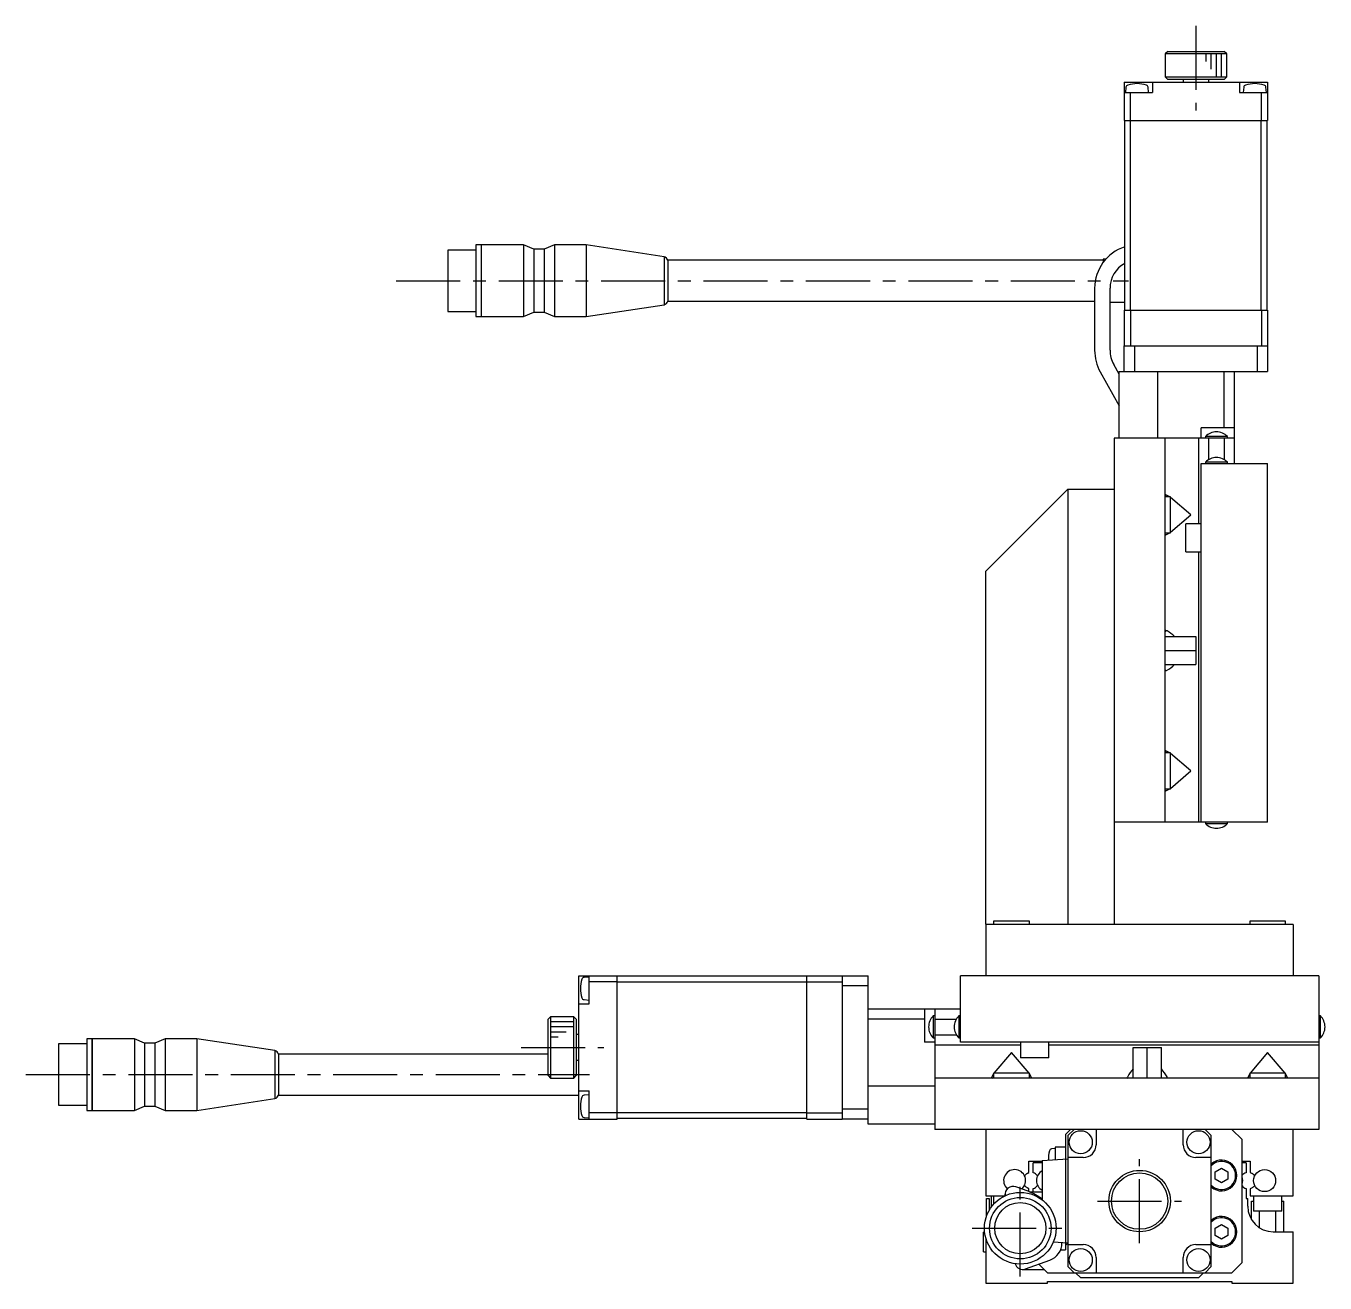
# Model space of a CAD drawing. Extents: x -671 to 414, y 17 to 824.
# Drawn here: x -671.2 to -417.5, y 305.7 to 551.1 of the extents above; entities that cross this region are included whole.
import ezdxf

# ---------------------------------------------------------------- set-up
doc = ezdxf.new("R2010")
doc.units = 0
doc.header["$LTSCALE"] = 10
doc.linetypes.add('CENTER', pattern=[2, 1.25, -0.25, 0.25, -0.25])
doc.layers.add('1', color=7, linetype='CONTINUOUS')

msp = doc.modelspace()

# ---------------------------------------------------------------- linework, layer by layer
at = {"layer": '1', "color": 4, "linetype": 'CENTER'}
for p, q in [((-442.712316, 551.117098), (-442.712316, 534.593587)), ((-598.85491, 501.356465), (-455.890265, 501.356465)), ((-574.499853, 351.656465), (-558.295771, 351.656465)), ((-671.15521, 346.356465), (-561.15521, 346.356465)), ((-453.712316, 313.456465), (-453.712316, 329.856465)), ((-477.012316, 306.956466), (-477.012316, 325.756463)), ((-461.912316, 321.656465), (-445.512316, 321.656465)), ((-486.412315, 316.356465), (-467.612317, 316.356465))]:
    msp.add_line(p, q, dxfattribs=at)
at = {"layer": '1', "color": 7, "linetype": 'CONTINUOUS'}
for p, q in [((-448.212316, 546.156465), (-448.712316, 545.656465)), ((-448.712316, 545.656465), (-448.712316, 541.156465)), ((-436.712316, 545.656465), (-448.712316, 545.656465)), ((-448.212316, 546.156465), (-437.212316, 546.156465)), ((-436.712316, 545.656465), (-437.212316, 546.156465)), ((-436.712316, 541.156465), (-436.712316, 545.656465)), ((-448.712316, 541.156465), (-448.212316, 540.656465)), ((-448.712316, 541.156465), (-436.712316, 541.156465)), ((-437.212316, 540.656465), (-448.212316, 540.656465)), ((-445.212316, 540.656465), (-445.212316, 540.156465)), ((-440.212316, 540.156465), (-440.212316, 540.656465)), ((-437.212316, 540.656465), (-436.712316, 541.156465)), ((-456.712316, 540.156465), (-428.712316, 540.156465)), ((-456.712316, 540.156465), (-456.712316, 532.656465)), ((-456.712316, 538.156465), (-451.212316, 538.156465)), ((-456.376115, 539.141744), (-456.462316, 538.156465)), ((-455.512316, 532.656465), (-455.512316, 538.156465)), ((-451.962316, 538.156465), (-452.048517, 539.141744)), ((-451.212316, 540.156465), (-451.212316, 538.156465)), ((-434.212316, 540.156465), (-434.212316, 538.156465)), ((-434.212316, 538.156465), (-428.712316, 538.156465)), ((-433.376115, 539.141744), (-433.462316, 538.156465)), ((-429.912316, 532.656465), (-429.912316, 538.156465)), ((-428.962316, 538.156465), (-429.048517, 539.141744)), ((-428.712316, 540.156465), (-428.712316, 532.656465)), ((-456.712316, 532.656465), (-428.712316, 532.656465)), ((-456.612316, 495.656465), (-456.612316, 532.656465)), ((-455.470895, 495.656465), (-455.470895, 532.656465)), ((-429.953738, 495.656465), (-429.953738, 532.656465)), ((-428.812316, 495.656465), (-428.812316, 532.656465)), ((-588.798105, 507.356463), (-588.798105, 495.356467)), ((-583.298104, 507.356463), (-588.798105, 507.356463)), ((-583.298104, 508.356464), (-583.298104, 494.356466)), ((-582.298102, 508.356464), (-583.298104, 508.356464)), ((-582.298102, 508.356464), (-582.298102, 494.356466)), ((-582.248102, 508.356464), (-582.298102, 508.306464)), ((-582.248102, 508.356464), (-582.248102, 494.356466)), ((-573.991102, 508.356464), (-582.248102, 508.356464)), ((-573.991102, 508.356464), (-573.991102, 494.356466)), ((-571.991102, 507.506465), (-573.991102, 508.356464)), ((-571.991102, 507.506465), (-571.991102, 495.206465)), ((-569.991102, 507.506465), (-571.991102, 507.506465)), ((-567.991102, 508.356464), (-569.991102, 507.506465)), ((-569.991102, 507.506465), (-569.991102, 495.206465)), ((-567.991102, 508.356464), (-567.991102, 494.356466)), ((-561.798103, 508.356464), (-567.991102, 508.356464)), ((-561.798103, 508.356464), (-561.798103, 494.356466)), ((-546.56412, 506.04079), (-561.798103, 508.356464)), ((-546.56412, 506.04079), (-546.56412, 496.672139)), ((-545.840446, 505.356465), (-545.840446, 497.356465)), ((-460.798103, 505.356465), (-545.840446, 505.356465)), ((-460.798103, 505.556465), (-460.798103, 505.005089)), ((-460.34863, 505.556465), (-460.798103, 505.556465)), ((-462.490834, 499.914795), (-462.490834, 487.790439)), ((-459.490834, 487.790439), (-459.490834, 499.914795)), ((-545.840446, 497.356465), (-462.490834, 497.356465)), ((-459.490834, 497.156465), (-456.612316, 497.156465)), ((-588.798105, 495.356467), (-583.298104, 495.356467)), ((-573.991102, 494.356466), (-571.991102, 495.206465)), ((-571.991102, 495.206465), (-569.991102, 495.206465)), ((-569.991102, 495.206465), (-567.991102, 494.356466)), ((-561.798103, 494.356466), (-546.56412, 496.672139)), ((-456.712316, 495.656465), (-456.712316, 488.756465)), ((-456.712316, 495.656465), (-428.712316, 495.656465)), ((-455.512316, 495.656465), (-455.512316, 488.656465)), ((-429.912316, 495.656465), (-429.912316, 488.656465)), ((-428.712316, 495.656465), (-428.712316, 488.756465)), ((-583.298104, 494.356466), (-582.298102, 494.356466)), ((-582.298102, 494.406466), (-582.248102, 494.356466)), ((-582.248102, 494.356466), (-573.991102, 494.356466)), ((-567.991102, 494.356466), (-561.798103, 494.356466)), ((-456.712316, 488.756465), (-456.612316, 488.656465)), ((-456.712316, 483.656465), (-456.712316, 488.656465)), ((-456.712316, 488.656465), (-428.712316, 488.656465)), ((-454.712316, 488.656465), (-454.712316, 483.656465)), ((-430.712316, 483.656465), (-430.712316, 488.656465)), ((-428.812316, 488.656465), (-428.712316, 488.756465)), ((-428.712316, 488.656465), (-428.712316, 483.656465)), ((-457.712316, 483.11563), (-458.774913, 485.021027)), ((-461.395021, 483.559851), (-457.712316, 476.956205)), ((-457.712316, 470.656465), (-457.712316, 483.656465)), ((-457.712316, 483.656465), (-428.712316, 483.656465)), ((-450.212316, 483.656465), (-450.212316, 470.656465)), ((-437.212316, 472.656465), (-437.212316, 483.656465)), ((-435.212316, 465.656465), (-435.212316, 483.656465)), ((-441.712316, 470.656465), (-441.712316, 472.656465)), ((-435.212316, 472.656465), (-441.712316, 472.656465)), ((-458.712316, 470.656465), (-458.712316, 375.656465)), ((-435.212316, 470.656465), (-458.712316, 470.656465)), ((-448.712316, 395.656465), (-448.712316, 470.656465)), ((-442.212316, 470.656465), (-442.212316, 453.906465)), ((-436.562316, 470.948712), (-440.862316, 470.948712)), ((-440.862316, 470.948712), (-440.862316, 470.656465)), ((-440.248596, 470.656465), (-440.248596, 466.433254)), ((-437.176036, 470.656465), (-437.176036, 466.433254)), ((-436.562316, 470.656465), (-436.562316, 470.948712)), ((-441.712316, 395.656465), (-441.712316, 465.656465)), ((-441.712316, 465.656465), (-428.712316, 465.656465)), ((-436.562316, 465.948712), (-440.862316, 465.948712)), ((-440.862316, 465.948712), (-440.862316, 465.656465)), ((-436.562316, 465.656465), (-436.562316, 465.948712)), ((-428.712316, 395.656465), (-428.712316, 465.656465)), ((-467.712316, 460.656465), (-483.712316, 444.656465)), ((-467.712316, 460.656465), (-458.712316, 460.656465)), ((-467.712316, 460.656465), (-467.712316, 375.756465)), ((-448.589798, 459.556465), (-448.712316, 459.398122)), ((-447.712316, 459.156465), (-448.712316, 459.156465)), ((-447.841138, 459.156656), (-448.589798, 459.556465)), ((-447.712316, 452.156465), (-447.712316, 459.156465)), ((-443.712316, 455.656465), (-447.712565, 459.062527)), ((-447.712536, 452.250424), (-443.712316, 455.656465)), ((-448.712316, 452.156465), (-447.712316, 452.156465)), ((-448.712316, 451.914807), (-448.589799, 451.756465)), ((-448.589799, 451.756465), (-447.841112, 452.156292)), ((-444.712316, 448.406465), (-444.712316, 453.906465)), ((-441.712316, 453.906465), (-444.712316, 453.906465)), ((-444.712316, 448.406465), (-441.712316, 448.406465)), ((-442.212316, 448.406465), (-442.212316, 395.656465)), ((-483.712316, 375.756465), (-483.712316, 444.656465)), ((-448.589798, 433.056465), (-448.712316, 432.898122)), ((-448.712316, 431.906465), (-442.712316, 431.906465)), ((-448.49418, 433.039744), (-448.589798, 433.056465)), ((-448.361175, 432.985484), (-448.49418, 433.039744)), ((-442.712316, 431.906465), (-442.712316, 426.406465)), ((-448.712316, 429.156465), (-442.712316, 429.156465)), ((-448.712316, 426.406465), (-442.712316, 426.406465)), ((-448.712316, 425.414807), (-448.589799, 425.256465)), ((-448.589799, 425.256465), (-448.455131, 425.286482)), ((-448.589813, 409.556465), (-448.712316, 409.398122)), ((-447.712316, 409.156465), (-448.712316, 409.156465)), ((-447.840999, 409.156556), (-448.589813, 409.556465)), ((-443.712316, 405.656465), (-447.712474, 409.06246)), ((-447.712316, 402.156465), (-447.712316, 409.156465)), ((-447.712444, 402.250492), (-443.712316, 405.656465)), ((-448.712316, 402.156465), (-447.712316, 402.156465)), ((-448.712316, 401.914807), (-448.589795, 401.756465)), ((-448.589795, 401.756465), (-447.841005, 402.156369)), ((-428.712316, 395.656465), (-458.712316, 395.656465)), ((-440.862316, 395.656465), (-440.862316, 395.364217)), ((-440.862316, 395.364217), (-436.562316, 395.364217)), ((-436.562316, 395.364217), (-436.562316, 395.656465)), ((-483.712316, 375.756465), (-483.612316, 375.656465)), ((-423.712316, 375.656465), (-483.712316, 375.656465)), ((-483.712316, 375.656465), (-483.712316, 365.656465)), ((-475.212316, 376.318922), (-482.212316, 376.318922)), ((-482.212316, 376.318922), (-482.212316, 375.656465)), ((-475.212316, 375.656465), (-475.212316, 376.318922)), ((-467.812316, 375.656465), (-467.712316, 375.756465)), ((-467.712316, 375.756465), (-458.712316, 375.756465)), ((-425.212316, 376.318922), (-432.212316, 376.318922)), ((-432.212316, 376.318922), (-432.212316, 375.656465)), ((-425.212316, 375.656465), (-425.212316, 376.318922)), ((-423.712316, 375.656465), (-423.712316, 365.656465)), ((-563.212316, 337.656465), (-563.212316, 365.656465)), ((-563.212316, 365.656465), (-555.712316, 365.656465)), ((-561.212316, 365.406465), (-562.197596, 365.320264)), ((-561.212316, 360.156465), (-561.212316, 365.656465)), ((-555.712316, 337.656465), (-555.712316, 365.656465)), ((-518.712316, 365.556465), (-555.712316, 365.556465)), ((-518.712316, 365.656465), (-511.812316, 365.656465)), ((-518.712316, 337.656465), (-518.712316, 365.656465)), ((-511.712316, 365.556465), (-511.812316, 365.656465)), ((-511.712316, 365.656465), (-506.712316, 365.656465)), ((-511.712316, 337.656465), (-511.712316, 365.656465)), ((-506.712316, 336.656465), (-506.712316, 365.656465)), ((-488.712316, 352.656465), (-488.712316, 365.656465)), ((-418.712316, 365.656465), (-488.712316, 365.656465)), ((-418.712316, 365.656465), (-418.712316, 335.656465)), ((-555.712316, 364.456465), (-561.212316, 364.456465)), ((-518.712316, 364.415043), (-555.712316, 364.415043)), ((-518.712316, 364.456465), (-511.712316, 364.456465)), ((-506.712316, 363.656465), (-511.712316, 363.656465)), ((-562.197596, 360.992665), (-561.212316, 360.906465)), ((-568.712316, 357.656465), (-569.212316, 357.156465)), ((-564.212316, 357.656465), (-568.712316, 357.656465)), ((-568.712316, 357.656465), (-568.712316, 345.656465)), ((-563.712316, 357.156465), (-564.212316, 357.656465)), ((-564.212316, 345.656465), (-564.212316, 357.656465)), ((-563.212316, 360.156465), (-561.212316, 360.156465)), ((-488.712316, 359.156465), (-506.712316, 359.156465)), ((-495.712316, 359.156465), (-495.712316, 352.656465)), ((-494.004564, 357.806465), (-494.004564, 353.506465)), ((-493.712316, 357.806465), (-494.004564, 357.806465)), ((-493.712316, 359.156465), (-493.712316, 335.656465)), ((-489.004564, 357.806465), (-489.004564, 353.506465)), ((-488.712316, 357.806465), (-489.004564, 357.806465)), ((-418.420069, 357.806465), (-418.712316, 357.806465)), ((-418.420069, 353.506465), (-418.420069, 357.806465)), ((-569.212316, 346.156465), (-569.212316, 357.156465)), ((-563.712316, 357.156465), (-563.712316, 346.156465)), ((-495.712316, 357.156465), (-506.712316, 357.156465)), ((-493.712316, 357.192745), (-489.489106, 357.192745)), ((-659.298104, 353.356464), (-659.298104, 339.356466)), ((-658.298102, 353.356464), (-659.298104, 353.356464)), ((-658.298102, 353.356464), (-658.298102, 339.356466)), ((-658.248102, 353.356464), (-658.298102, 353.306464)), ((-658.248102, 353.356464), (-658.248102, 339.356466)), ((-649.991102, 353.356464), (-658.248102, 353.356464)), ((-649.991102, 353.356464), (-649.991102, 339.356466)), ((-647.991102, 352.506465), (-649.991102, 353.356464)), ((-643.991102, 353.356464), (-645.991102, 352.506465)), ((-643.991102, 353.356464), (-643.991102, 339.356466)), ((-637.798103, 353.356464), (-643.991102, 353.356464)), ((-637.798103, 353.356464), (-637.798103, 339.356466)), ((-622.56412, 351.04079), (-637.798103, 353.356464)), ((-563.212316, 354.156465), (-563.712316, 354.156465)), ((-493.712316, 352.656465), (-495.712316, 352.656465)), ((-494.004564, 353.506465), (-493.712316, 353.506465)), ((-493.712316, 354.120185), (-489.489106, 354.120185)), ((-489.004564, 353.506465), (-488.712316, 353.506465)), ((-418.712316, 352.656465), (-488.712316, 352.656465)), ((-476.962316, 352.656465), (-476.962316, 349.656465)), ((-471.462316, 349.656465), (-471.462316, 352.656465)), ((-418.712316, 353.506465), (-418.420069, 353.506465)), ((-664.798105, 352.356463), (-664.798105, 340.356467)), ((-659.298104, 352.356463), (-664.798105, 352.356463)), ((-647.991102, 352.506465), (-647.991102, 340.206465)), ((-645.991102, 352.506465), (-647.991102, 352.506465)), ((-645.991102, 352.506465), (-645.991102, 340.206465)), ((-622.56412, 351.04079), (-622.56412, 341.672139)), ((-621.840446, 350.356465), (-621.840446, 342.356465)), ((-569.212316, 350.356465), (-621.840446, 350.356465)), ((-493.712316, 352.156465), (-476.962316, 352.156465)), ((-478.712316, 350.656465), (-482.151131, 346.611953)), ((-475.306275, 346.656244), (-478.712316, 350.656465)), ((-471.462316, 352.156465), (-418.712316, 352.156465)), ((-454.962316, 345.656465), (-454.962316, 351.656465)), ((-454.962316, 351.656465), (-449.462316, 351.656465)), ((-452.212316, 345.656465), (-452.212316, 351.656465)), ((-449.462316, 345.656465), (-449.462316, 351.656465)), ((-428.712316, 350.656465), (-432.150802, 346.612399)), ((-425.306344, 346.656337), (-428.712316, 350.656465)), ((-563.712316, 349.156465), (-563.212316, 349.156465)), ((-471.462316, 349.656465), (-476.962316, 349.656465)), ((-569.212316, 346.156465), (-568.712316, 345.656465)), ((-568.712316, 345.656465), (-564.212316, 345.656465)), ((-564.212316, 345.656465), (-563.712316, 346.156465)), ((-418.712316, 345.656465), (-493.712316, 345.656465)), ((-482.212507, 346.527643), (-482.612316, 345.778983)), ((-482.612316, 345.778983), (-482.453974, 345.656465)), ((-482.212316, 346.656465), (-482.212316, 345.656465)), ((-475.212316, 346.656465), (-482.212316, 346.656465)), ((-475.212316, 345.656465), (-475.212316, 346.656465)), ((-474.812316, 345.778982), (-475.212144, 346.527668)), ((-474.970659, 345.656465), (-474.812316, 345.778982)), ((-456.095595, 345.8746), (-456.112316, 345.778983)), ((-456.112316, 345.778983), (-455.953974, 345.656465)), ((-456.041336, 346.007605), (-456.095595, 345.8746)), ((-448.470659, 345.656465), (-448.312316, 345.778982)), ((-448.312316, 345.778982), (-448.342334, 345.91365)), ((-432.212407, 346.527782), (-432.612316, 345.778968)), ((-432.612316, 345.778968), (-432.453974, 345.656465)), ((-432.212316, 346.656465), (-432.212316, 345.656465)), ((-425.212316, 346.656465), (-432.212316, 346.656465)), ((-425.212316, 345.656465), (-425.212316, 346.656465)), ((-424.812316, 345.778986), (-425.212221, 346.527775)), ((-424.970659, 345.656465), (-424.812316, 345.778986)), ((-563.212316, 343.156465), (-561.212316, 343.156465)), ((-561.212316, 337.656465), (-561.212316, 343.156465)), ((-506.712316, 344.156465), (-493.712316, 344.156465)), ((-664.798105, 340.356467), (-659.298104, 340.356467)), ((-649.991102, 339.356466), (-647.991102, 340.206465)), ((-647.991102, 340.206465), (-645.991102, 340.206465)), ((-645.991102, 340.206465), (-643.991102, 339.356466)), ((-637.798103, 339.356466), (-622.56412, 341.672139)), ((-621.840446, 342.356465), (-563.212316, 342.356465)), ((-561.212316, 342.406465), (-562.197596, 342.320264)), ((-659.298104, 339.356466), (-658.298102, 339.356466)), ((-658.298102, 339.406466), (-658.248102, 339.356466)), ((-658.248102, 339.356466), (-649.991102, 339.356466)), ((-643.991102, 339.356466), (-637.798103, 339.356466)), ((-563.212316, 337.656465), (-555.712316, 337.656465)), ((-562.197596, 337.992665), (-561.212316, 337.906465)), ((-555.712316, 338.856465), (-561.212316, 338.856465)), ((-518.712316, 338.897886), (-555.712316, 338.897886)), ((-518.712316, 337.756465), (-555.712316, 337.756465)), ((-518.712316, 338.856465), (-511.712316, 338.856465)), ((-518.712316, 337.656465), (-511.812316, 337.656465)), ((-511.812316, 337.656465), (-511.712316, 337.756465)), ((-511.712316, 339.656465), (-506.712316, 339.656465)), ((-506.712316, 337.656465), (-511.712316, 337.656465)), ((-493.712316, 336.656465), (-506.712316, 336.656465)), ((-418.712316, 335.656465), (-493.712316, 335.656465)), ((-483.712316, 335.656465), (-483.712316, 322.656465)), ((-467.212316, 335.656465), (-468.212316, 334.656465)), ((-466.512316, 335.656465), (-467.712316, 334.456465)), ((-462.212316, 335.656465), (-462.212316, 332.656465)), ((-445.212316, 332.656465), (-445.212316, 335.656465)), ((-439.712316, 334.456465), (-440.912316, 335.656465)), ((-433.712316, 333.656465), (-435.712316, 335.656465)), ((-423.712316, 322.656465), (-423.712316, 335.656465)), ((-468.212316, 334.656465), (-468.212316, 312.156465)), ((-467.712316, 334.456465), (-467.712316, 308.856465)), ((-439.712316, 308.856465), (-439.712316, 334.456465)), ((-433.712316, 309.656465), (-433.712316, 333.656465)), ((-472.712316, 329.556825), (-467.712316, 329.906465)), ((-470.212316, 331.906465), (-470.895104, 331.846728)), ((-468.212316, 332.156465), (-470.212316, 332.156465)), ((-470.212316, 332.156465), (-470.212316, 329.731648)), ((-464.712316, 330.156465), (-467.712316, 330.156465)), ((-439.712316, 330.156465), (-442.712316, 330.156465)), ((-475.672411, 327.057104), (-475.312316, 327.265005)), ((-475.312316, 329.456465), (-472.712316, 329.456465)), ((-475.312316, 327.265005), (-475.312316, 329.456465)), ((-474.512316, 327.192745), (-474.512316, 329.156465)), ((-472.712316, 329.156465), (-474.512316, 329.156465)), ((-472.712316, 329.556831), (-472.712316, 321.880049)), ((-438.962316, 327.378152), (-437.712316, 328.09984)), ((-438.962316, 325.934777), (-438.962316, 327.378152)), ((-437.712316, 328.09984), (-436.462316, 327.378152)), ((-436.462316, 327.378152), (-436.462316, 325.934777)), ((-433.712316, 329.456465), (-432.112316, 329.456465)), ((-432.912316, 329.156465), (-433.712316, 329.156465)), ((-432.912316, 329.156465), (-432.912316, 327.192745)), ((-432.112316, 329.456465), (-432.112316, 327.265005)), ((-432.112316, 327.265005), (-431.752221, 327.057104)), ((-437.712316, 325.213089), (-438.962316, 325.934777)), ((-436.462316, 325.934777), (-437.712316, 325.213089)), ((-483.712316, 322.656465), (-480.063543, 322.656465)), ((-483.612316, 322.156465), (-483.112316, 322.156465)), ((-483.612316, 318.688842), (-483.612316, 322.156465)), ((-483.112316, 322.156465), (-483.112316, 319.790119)), ((-482.712316, 322.656465), (-482.712316, 320.419713)), ((-482.212316, 322.656465), (-482.212316, 321.042613)), ((-479.967884, 322.701904), (-479.967884, 322.986767)), ((-475.493194, 323.571742), (-477.887753, 324.44329)), ((-475.312316, 324.047924), (-475.672411, 324.255825)), ((-475.312316, 323.503932), (-475.312316, 324.047924)), ((-472.712316, 323.406464), (-475.069217, 323.406464)), ((-474.512316, 323.406464), (-474.512316, 324.120185)), ((-432.912316, 324.120185), (-432.912316, 322.156465)), ((-432.912316, 322.156465), (-432.612316, 322.156465)), ((-432.612316, 320.656465), (-432.612316, 322.156465)), ((-431.752221, 324.255825), (-432.112316, 324.047924)), ((-432.112316, 324.047924), (-432.112316, 322.656465)), ((-432.112316, 322.656465), (-423.712316, 322.656465)), ((-431.462316, 322.656465), (-431.462316, 319.656465)), ((-425.962316, 319.656465), (-425.962316, 322.656465)), ((-431.887743, 318.066699), (-431.887743, 321.656465)), ((-431.887743, 321.656465), (-431.462316, 321.656465)), ((-425.962316, 319.656465), (-431.462316, 319.656465)), ((-430.300029, 316.440562), (-430.300029, 319.656465)), ((-427.124603, 315.656465), (-427.124603, 319.656465)), ((-425.962316, 321.656465), (-425.53689, 321.656465)), ((-425.53689, 315.656465), (-425.53689, 321.656465)), ((-438.962316, 316.378152), (-437.712316, 317.09984)), ((-437.712316, 317.09984), (-436.462316, 316.378152)), ((-483.966451, 315.556465), (-484.212316, 315.556465)), ((-484.212316, 311.756465), (-484.212316, 315.556465)), ((-438.962316, 314.934777), (-438.962316, 316.378152)), ((-437.712316, 314.213089), (-438.962316, 314.934777)), ((-436.462316, 314.934777), (-437.712316, 314.213089)), ((-436.462316, 316.378152), (-436.462316, 314.934777)), ((-427.612316, 315.656465), (-423.712316, 315.656465)), ((-423.712316, 305.656465), (-423.712316, 315.656465)), ((-483.712316, 314.329155), (-483.712316, 305.656465)), ((-467.712316, 313.406465), (-470.575043, 313.606644)), ((-469.136453, 312.156465), (-468.212316, 312.156465)), ((-468.880497, 313.480011), (-468.880497, 313.488152)), ((-467.712316, 313.156465), (-464.712316, 313.156465)), ((-442.712316, 313.156465), (-439.712316, 313.156465)), ((-484.212316, 311.756465), (-483.712316, 311.756465)), ((-476.008368, 308.39994), (-471.216325, 310.144102)), ((-462.212316, 310.656465), (-462.212316, 307.656465)), ((-445.212316, 307.656465), (-445.212316, 310.656465)), ((-435.712316, 307.656465), (-433.712316, 309.656465)), ((-476.538499, 308.306465), (-472.362316, 308.306465)), ((-473.403784, 309.347932), (-471.712316, 307.656465)), ((-471.712316, 307.656465), (-435.712316, 307.656465)), ((-467.712316, 308.856465), (-466.512316, 307.656465)), ((-466.212316, 307.656465), (-465.212316, 306.656465)), ((-442.212316, 306.656465), (-441.212316, 307.656465)), ((-440.912316, 307.656465), (-439.712316, 308.856465)), ((-483.712316, 305.656465), (-471.712316, 305.656465)), ((-471.712316, 305.956465), (-435.712316, 305.956465)), ((-471.712316, 305.656465), (-471.712316, 305.956465)), ((-442.212316, 306.656465), (-465.212316, 306.656465)), ((-435.712316, 305.956465), (-435.712316, 305.656465)), ((-435.712316, 305.656465), (-423.712316, 305.656465))]:
    msp.add_line(p, q, dxfattribs=at)
at = {"layer": '1', "color": 9, "linetype": 'CONTINUOUS'}
for p, q in [((-440.712316, 544.156465), (-440.712316, 545.656465)), ((-439.712316, 542.656465), (-439.712316, 545.656465)), ((-438.712316, 541.156465), (-438.712316, 545.656465)), ((-437.712316, 541.156465), (-437.712316, 545.656465)), ((-564.212316, 356.656465), (-568.712316, 356.656465)), ((-564.212316, 355.656465), (-568.712316, 355.656465)), ((-565.712316, 354.656465), (-568.712316, 354.656465)), ((-567.212316, 353.656465), (-568.712316, 353.656465))]:
    msp.add_line(p, q, dxfattribs=at)
at = {"layer": '1', "color": 7, "linetype": 'CONTINUOUS'}
for centre, radius in [((-465.212316, 333.156465), 2.25), ((-442.212316, 333.156465), 2.25), ((-453.712316, 321.656465), 6), ((-429.312316, 325.656465), 2.15), ((-453.712316, 321.656465), 5.5), ((-477.012316, 316.356465), 6.999999), ((-477.012316, 316.356465), 5.999998), ((-477.012316, 316.356465), 5), ((-465.212316, 310.156465), 2.25), ((-442.212316, 310.156465), 2.25)]:
    msp.add_circle(centre, radius, dxfattribs=at)
for centre, radius, start, end in [((-455.878018, 539.098166), 0.5, 107.629155, 175), ((-454.212316, 533.856465), 6, 72.370845, 107.629155), ((-452.546614, 539.098166), 0.5, 5, 72.370845), ((-432.878018, 539.098166), 0.5, 107.629155, 175), ((-431.212316, 533.856465), 6, 72.370845, 107.629155), ((-429.546614, 539.098166), 0.5, 5, 72.370845), ((-453.990834, 499.914795), 8.5, 107.963415, 180), ((-546.798104, 505.068548), 1.000002, 16.733256, 76.468302), ((-453.990834, 499.914795), 5.5, 118.465735, 180), ((-546.798104, 497.644382), 1.000002, 283.531698, 343.266744), ((-453.798879, 487.784628), 8.691956, 179.961693, 209.081673), ((-453.802074, 487.783798), 5.688764, 179.933111, 209.055331), ((-438.712316, 468.856465), 3, 44.220044, 135.779956), ((-438.712316, 463.856465), 3, 44.220044, 135.779956), ((-453.536449, 424.349143), 10.068259, 48.6465496, 59.06810916), ((-452.724296, 432.93796), 8.761899, 299.15946674, 311.79914843), ((-438.712316, 397.456465), 3, 224.220044, 315.779956), ((-562.154018, 364.822166), 0.5, 95, 162.370845), ((-556.912316, 363.156465), 6, 162.370845, 197.629155), ((-562.154018, 361.490763), 0.5, 197.629155, 265), ((-491.912316, 355.656465), 3, 134.220044, 225.779956), ((-486.912316, 355.656465), 3, 134.220044, 225.779956), ((-420.512316, 355.656465), 3, 314.220044, 45.779956), ((-622.798104, 350.068548), 1.000002, 16.733256, 76.468302), ((-447.404995, 340.832331), 10.068259, 138.6465496, 149.06810916), ((-455.993812, 341.644485), 8.761899, 29.15946674, 41.79914843), ((-622.798104, 342.644382), 1.000002, 283.531698, 343.266744), ((-556.912316, 340.156465), 6, 162.370845, 197.629155), ((-562.154018, 341.822166), 0.5, 95, 162.370845), ((-562.154018, 338.490763), 0.5, 197.629155, 265), ((-464.712316, 332.656465), 2.5, 270, 0), ((-442.712316, 332.656465), 2.5, 180, 270), ((-466.512316, 330.156465), 5, 164.637451, 185.898938), ((-470.851526, 331.348631), 0.5, 95, 164.637451), ((-478.112316, 325.656465), 2.15, 310.36227, 228.260435), ((-471.712316, 325.656465), 2.15, 117.717748, 242.282252), ((-437.712316, 326.656465), 3, 228.189685, 131.810315), ((-437.712316, 326.656465), 2.75, 223.341758, 136.658242), ((-474.797411, 325.54156), 1.75, 120, 142.435105), ((-474.797411, 325.771369), 1.75, 217.564895, 240), ((-474.912316, 325.656465), 1.5875, 36.779043, 75.405971), ((-474.912316, 325.656465), 1.5875, 284.594029, 323.220957), ((-432.512316, 325.656465), 1.5875, 104.594029, 139.104554), ((-435.712316, 325.656465), 2.15, 338.471096, 21.528904), ((-432.627221, 325.54156), 1.75, 37.564895, 60), ((-432.627221, 325.771369), 1.75, 300, 322.435105), ((-478.417884, 322.986767), 1.55, 70, 190.166304), ((-478.930497, 314.127831), 10.05, 51.776955, 70), ((-432.512316, 325.656465), 1.5875, 220.895446, 255.405971), ((-427.612316, 320.656465), 5, 180, 270), ((-437.712316, 315.656465), 3, 228.189685, 131.810315), ((-437.712316, 315.656465), 2.75, 223.341758, 136.658242), ((-472.430497, 313.480011), 3.55, 290, 0), ((-469.712316, 315.656465), 2.75, 303.055731, 306.052353), ((-469.712316, 315.656465), 3, 300, 311.810315), ((-464.712316, 310.656465), 2.5, 0, 90), ((-442.712316, 310.656465), 2.5, 90, 180), ((-476.538499, 309.856465), 1.55, 195.944444, 290)]:
    msp.add_arc(centre, radius, start, end, dxfattribs=at)

doc.saveas('drawing.dxf')
